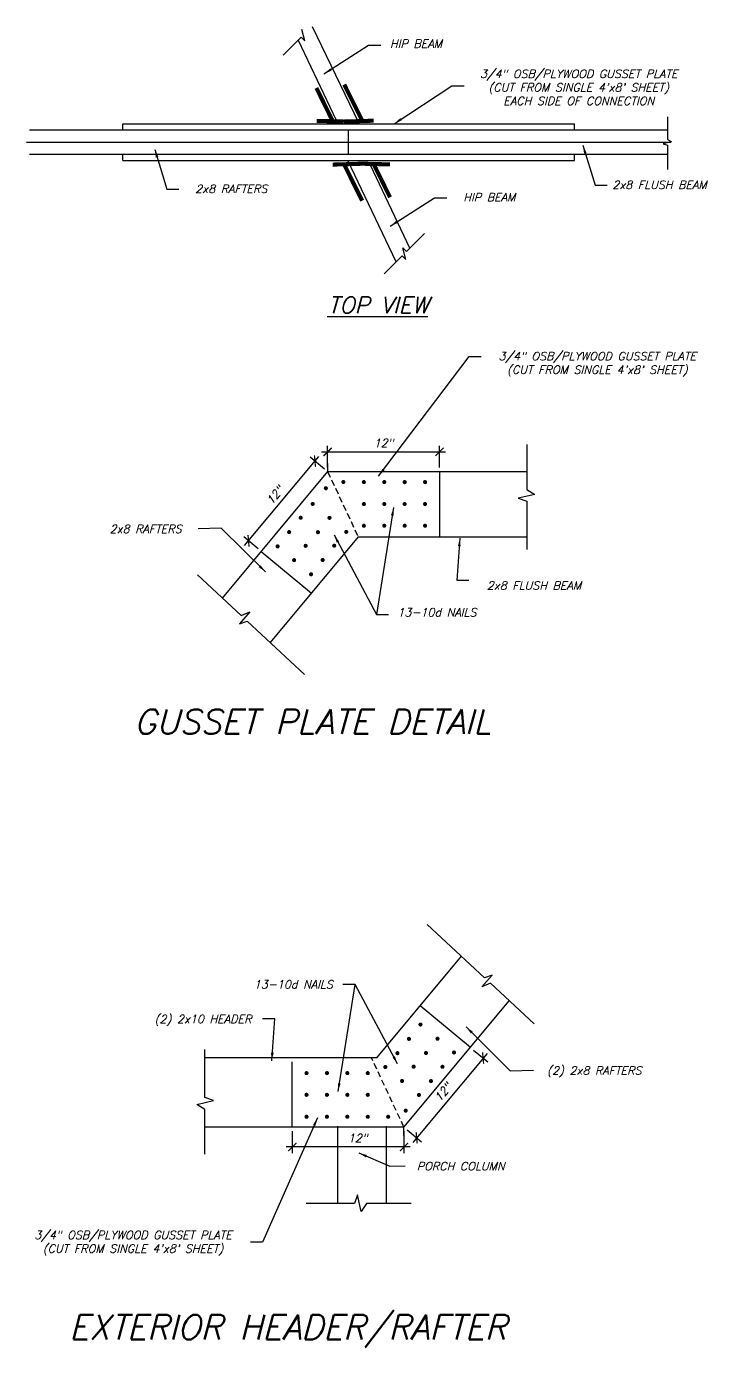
# Model space of a CAD drawing. Header units: inches. Extents: x 683 to 9753, y -6805 to 20230.
# Drawn here: x 3260 to 3594, y 1611 to 2259 of the extents above; entities that cross this region are included whole.
import ezdxf
from ezdxf.enums import TextEntityAlignment as Align

# ---------------------------------------------------------------- set-up
doc = ezdxf.new("R2010")
doc.units = ezdxf.units.IN
doc.header["$LTSCALE"] = 48
doc.header["$MEASUREMENT"] = 0
doc.linetypes.add('HIDDEN4', pattern=[0.09375, 0.0625, -0.03125])
doc.layers.get('Defpoints').update_dxf_attribs({"color": 251})
doc.layers.add('DPIS-DIM', color=7, linetype='Continuous')
doc.layers.add('DPIS-TEXT', color=7, linetype='Continuous')
doc.styles.add('SIMPLEX', font='simplex.shx', dxfattribs={"oblique": 15, "height": 4})
doc.styles.get("Standard").update_dxf_attribs({"font": 'simplex.shx', "oblique": 15})
doc.dimstyles.get("Standard").update_dxf_attribs({"dimtxt": 4, "dimasz": 4, "dimexe": 3, "dimexo": 2, "dimgap": 2, "dimtad": 1, "dimdec": 4, "dimrnd": 0.125, "dimzin": 3, "dimdsep": 46, "dimlunit": 4, "dimtxsty": 'SIMPLEX', "dimblk": 'ARCHTICK', "dimcen": 3, "dimdle": 3, "dimclrd": 2, "dimclre": 2, "dimadec": 0, "dimazin": 0, "dimtfac": 1, "dimtdec": 4, "dimtofl": 0, "dimtmove": 1, "dimatfit": 3, "dimfxl": 1, "dimtolj": 1, "dimtzin": 0, "dimarcsym": 0})

# ---------------------------------------------------------------- blocks, each defined once
blk = doc.blocks.new('_ArchTick')
at = {"color": 0, "const_width": 0.15}
blk.add_lwpolyline([(-0.5, -0.5), (0.5, 0.5)], dxfattribs=at)
blk = doc.blocks.new('*D52')
at = {"layer": 'Defpoints', "color": 0, "transparency": 16777216}
for p in [(3462.75, 2050.31), (3408, 2040.61), (3462.75, 2040.61)]:
    blk.add_point(p, dxfattribs=at)
at = {"layer": 'DPIS-TEXT', "color": 2, "lineweight": -2, "transparency": 16777216}
for p, q in [((3408, 2042.61), (3408, 2053.31)), ((3462.75, 2042.61), (3462.75, 2053.31)), ((3405, 2050.31), (3465.75, 2050.31))]:
    blk.add_line(p, q, dxfattribs=at)
at = {"layer": 'DPIS-TEXT', "color": 2, "lineweight": -2, "transparency": 16777216, "xscale": 4, "yscale": 4, "zscale": 4, "rotation": 180}
blk.add_blockref('_ArchTick', (3408, 2050.31), dxfattribs=at)
at = {"layer": 'DPIS-TEXT', "color": 2, "lineweight": -2, "transparency": 16777216, "xscale": 4, "yscale": 4, "zscale": 4}
blk.add_blockref('_ArchTick', (3462.75, 2050.31), dxfattribs=at)
at = {"layer": 'DPIS-TEXT', "color": 0, "transparency": 16777216, "insert": (3435.37, 2054.69), "char_height": 4, "attachment_point": 5, "style": 'SIMPLEX'}
blk.add_mtext('\\A1;12"', dxfattribs=at)
blk = doc.blocks.new('*D53')
at = {"layer": 'Defpoints', "color": 0, "transparency": 16777216}
for p in [(3401.79, 2045.78), (3408, 2040.61), (3375.45, 2001.54)]:
    blk.add_point(p, dxfattribs=at)
at = {"layer": 'DPIS-TEXT', "color": 2, "lineweight": -2, "transparency": 16777216}
for p, q in [((3367.32, 2004.41), (3403.71, 2048.09)), ((3406.46, 2041.89), (3399.49, 2047.7)), ((3373.91, 2002.82), (3366.93, 2008.63))]:
    blk.add_line(p, q, dxfattribs=at)
at = {"layer": 'DPIS-TEXT', "color": 2, "lineweight": -2, "transparency": 16777216, "xscale": 4, "yscale": 4, "zscale": 4}
for p, rotation in [((3401.79, 2045.78), 50.19442890773415), ((3369.24, 2006.71), 230.1944289077342)]:
    blk.add_blockref('_ArchTick', p, dxfattribs=dict(at, rotation=rotation))
at = {"layer": 'DPIS-TEXT', "color": 0, "transparency": 16777216, "insert": (3382.15, 2029.05), "char_height": 4, "attachment_point": 5, "rotation": 50.19443, "style": 'SIMPLEX'}
blk.add_mtext('\\A1;12"', dxfattribs=at)
blk = doc.blocks.new('*D54')
at = {"layer": 'Defpoints', "color": 0, "transparency": 16777216}
for p in [(3390.66, 1719.32), (3445.41, 1719.32), (3390.66, 1709.62)]:
    blk.add_point(p, dxfattribs=at)
at = {"layer": 'DPIS-TEXT', "color": 2, "lineweight": -2, "transparency": 16777216}
for p, q in [((3390.66, 1717.32), (3390.66, 1706.62)), ((3445.41, 1717.32), (3445.41, 1706.62)), ((3448.41, 1709.62), (3387.66, 1709.62))]:
    blk.add_line(p, q, dxfattribs=at)
at = {"layer": 'DPIS-TEXT', "color": 2, "lineweight": -2, "transparency": 16777216, "xscale": 4, "yscale": 4, "zscale": 4, "rotation": 180}
blk.add_blockref('_ArchTick', (3390.66, 1709.62), dxfattribs=at)
at = {"layer": 'DPIS-TEXT', "color": 2, "lineweight": -2, "transparency": 16777216, "xscale": 4, "yscale": 4, "zscale": 4}
blk.add_blockref('_ArchTick', (3445.41, 1709.62), dxfattribs=at)
at = {"layer": 'DPIS-TEXT', "color": 0, "transparency": 16777216, "insert": (3422.72, 1714), "char_height": 4, "attachment_point": 5, "style": 'SIMPLEX'}
blk.add_mtext('\\A1;12"', dxfattribs=at)
blk = doc.blocks.new('*D55')
at = {"layer": 'Defpoints', "color": 0, "transparency": 16777216}
for p in [(3477.96, 1758.38), (3445.41, 1719.32), (3451.62, 1714.14)]:
    blk.add_point(p, dxfattribs=at)
at = {"layer": 'DPIS-TEXT', "color": 2, "lineweight": -2, "transparency": 16777216}
for p, q in [((3486.09, 1755.51), (3449.7, 1711.84)), ((3479.5, 1757.1), (3486.48, 1751.29)), ((3446.94, 1718.03), (3453.92, 1712.22))]:
    blk.add_line(p, q, dxfattribs=at)
at = {"layer": 'DPIS-TEXT', "color": 2, "lineweight": -2, "transparency": 16777216, "xscale": 4, "yscale": 4, "zscale": 4}
for p, rotation in [((3484.17, 1753.21), 50.19442890773418), ((3451.62, 1714.14), 230.1944289077342)]:
    blk.add_blockref('_ArchTick', p, dxfattribs=dict(at, rotation=rotation))
at = {"layer": 'DPIS-TEXT', "color": 0, "transparency": 16777216, "insert": (3464.53, 1736.48), "char_height": 4, "attachment_point": 5, "rotation": 50.19443, "style": 'SIMPLEX'}
blk.add_mtext('\\A1;12"', dxfattribs=at)

msp = doc.modelspace()

# ---------------------------------------------------------------- linework, layer by layer
at = {"color": 2, "const_width": 2}
for points in [[(3402.49172, 2228.68322), (3410.69947, 2211.94479)], [(3416.14533, 2230.32094), (3424.91295, 2212.72506)], [(3402.57347, 2212.52921), (3415.93135, 2212.19541)], [(3415.93135, 2212.19541), (3430.59286, 2212.61588)], [(3425.1422, 2191.52384), (3410.48069, 2191.10337)], [(3424.92821, 2173.3983), (3416.16059, 2190.99419)], [(3438.50007, 2191.19004), (3425.1422, 2191.52384)], [(3438.58183, 2175.03603), (3430.37407, 2191.77446)]]:
    msp.add_lwpolyline(points, dxfattribs=at)
at = {"layer": 'DPIS-DIM'}
for p, q in [((3261.94925, 2208.15662), (3574.59382, 2208.15662)), ((3307.64767, 2211.15662), (3528.8954, 2211.15662)), ((3307.64767, 2208.15662), (3307.64767, 2211.15662)), ((3418.27154, 2196.15662), (3418.27154, 2208.15662)), ((3528.8954, 2208.15662), (3528.8954, 2211.15662)), ((3574.59382, 2214.44235), (3574.59382, 2203.49358)), ((3260.40926, 2202.15662), (3576.13381, 2202.15662)), ((3576.52926, 2202.24841), (3572.42692, 2201.29622)), ((3574.59382, 2203.49358), (3576.52926, 2202.24841)), ((3261.94925, 2196.15662), (3574.59382, 2196.15662)), ((3307.64767, 2193.15662), (3307.64767, 2196.15662)), ((3528.8954, 2193.15662), (3528.8954, 2196.15662)), ((3572.42692, 2201.29622), (3574.59382, 2200.56377)), ((3574.59382, 2200.56377), (3574.59382, 2188.76941)), ((3307.64767, 2193.15662), (3528.8954, 2193.15662)), ((3505.61613, 2053.83481), (3505.61613, 2031.93727)), ((3509.48701, 2029.44693), (3501.28233, 2027.54254)), ((3501.28233, 2027.54254), (3505.61613, 2026.07764)), ((3505.61613, 2031.93727), (3509.48701, 2029.44693)), ((3505.61613, 2026.07764), (3505.61613, 2002.48893)), ((3344.21861, 1990.00219), (3365.62234, 1970.07745)), ((3369.91276, 1971.82808), (3364.78794, 1966.04707)), ((3365.62234, 1970.07745), (3369.91276, 1971.82808)), ((3364.78794, 1966.04707), (3368.49641, 1967.40197)), ((3368.49641, 1967.40197), (3396.63534, 1941.20743)), ((3484.91233, 1792.52078), (3456.7734, 1818.71532)), ((3483.49598, 1788.09466), (3488.6208, 1793.87568)), ((3488.6208, 1793.87568), (3484.91233, 1792.52078)), ((3487.78641, 1789.8453), (3483.49598, 1788.09466)), ((3509.19014, 1769.92056), (3487.78641, 1789.8453)), ((3347.79261, 1733.84511), (3347.79261, 1757.43382)), ((3343.92174, 1730.47582), (3352.12641, 1732.3802)), ((3347.79261, 1727.98548), (3343.92174, 1730.47582)), ((3352.12641, 1732.3802), (3347.79261, 1733.84511)), ((3347.79261, 1706.08794), (3347.79261, 1727.98548))]:
    msp.add_line(p, q, dxfattribs=at)
at = {"layer": 'DPIS-DIM', "const_width": 1}
for points in [[(3406.61932, 2032.47048, 1), (3407.61932, 2032.47048, 1)], [(3415.2481, 2035.50516, 1), (3416.2481, 2035.50516, 1)], [(3425.2481, 2035.50516, 1), (3426.2481, 2035.50516, 1)], [(3435.2481, 2035.50516, 1), (3436.2481, 2035.50516, 1)], [(3445.2481, 2035.50516, 1), (3446.2481, 2035.50516, 1)], [(3445.2481, 2035.47048, 1), (3446.2481, 2035.47048, 1)], [(3455.2481, 2035.50516, 1), (3456.2481, 2035.50516, 1)], [(3455.2481, 2035.47048, 1), (3456.2481, 2035.47048, 1)], [(3400.19419, 2024.79358, 1), (3401.19419, 2024.79358, 1)], [(3425.2481, 2024.73856, 1), (3426.2481, 2024.73856, 1)], [(3435.2481, 2024.73856, 1), (3436.2481, 2024.73856, 1)], [(3445.2481, 2024.73856, 1), (3446.2481, 2024.73856, 1)], [(3445.2481, 2024.73856, 1), (3446.2481, 2024.73856, 1)], [(3455.2481, 2024.73856, 1), (3456.2481, 2024.73856, 1)], [(3455.2481, 2024.73856, 1), (3456.2481, 2024.73856, 1)], [(3394.2888, 2018.00091, 1), (3395.2888, 2018.00091, 1)], [(3408.41217, 2017.94526, 1), (3409.41217, 2017.94526, 1)], [(3425.2481, 2014.09694, 1), (3426.2481, 2014.09694, 1)], [(3435.2481, 2014.09694, 1), (3436.2481, 2014.09694, 1)], [(3445.2481, 2014.09694, 1), (3446.2481, 2014.09694, 1)], [(3445.2481, 2014.09694, 1), (3446.2481, 2014.09694, 1)], [(3455.2481, 2014.09694, 1), (3456.2481, 2014.09694, 1)], [(3455.2481, 2014.09694, 1), (3456.2481, 2014.09694, 1)], [(3388.63849, 2010.99265, 1), (3389.63849, 2010.99265, 1)], [(3402.76186, 2010.93699, 1), (3403.76186, 2010.93699, 1)], [(3416.63015, 2011.09694, 1), (3417.63015, 2011.09694, 1)], [(3382.98817, 2003.98438, 1), (3383.98817, 2003.98438, 1)], [(3396.72878, 2004.25226, 1), (3397.72878, 2004.25226, 1)], [(3410.70841, 2004.31791, 1), (3411.70841, 2004.31791, 1)], [(3391.07847, 1997.24399, 1), (3392.07847, 1997.24399, 1)], [(3405.0581, 1997.30964, 1), (3406.0581, 1997.30964, 1)], [(3399.40778, 1990.30137, 1), (3400.40778, 1990.30137, 1)], [(3454.00096, 1769.62138, 1), (3453.00096, 1769.62138, 1)], [(3448.35065, 1762.61311, 1), (3447.35065, 1762.61311, 1)], [(3462.33028, 1762.67876, 1), (3461.33028, 1762.67876, 1)], [(3442.70034, 1755.60484, 1), (3441.70034, 1755.60484, 1)], [(3456.67996, 1755.67049, 1), (3455.67996, 1755.67049, 1)], [(3470.42057, 1755.93837, 1), (3469.42057, 1755.93837, 1)], [(3436.77859, 1748.82581, 1), (3435.77859, 1748.82581, 1)], [(3450.64689, 1748.98575, 1), (3449.64689, 1748.98575, 1)], [(3464.77026, 1748.9301, 1), (3463.77026, 1748.9301, 1)], [(3398.16064, 1745.82581, 1), (3397.16064, 1745.82581, 1)], [(3398.16064, 1745.82581, 1), (3397.16064, 1745.82581, 1)], [(3408.16064, 1745.82581, 1), (3407.16064, 1745.82581, 1)], [(3408.16064, 1745.82581, 1), (3407.16064, 1745.82581, 1)], [(3418.16064, 1745.82581, 1), (3417.16064, 1745.82581, 1)], [(3428.16064, 1745.82581, 1), (3427.16064, 1745.82581, 1)], [(3444.99658, 1741.97749, 1), (3443.99658, 1741.97749, 1)], [(3459.11994, 1741.92184, 1), (3458.11994, 1741.92184, 1)], [(3398.16064, 1735.18419, 1), (3397.16064, 1735.18419, 1)], [(3398.16064, 1735.18419, 1), (3397.16064, 1735.18419, 1)], [(3408.16064, 1735.18419, 1), (3407.16064, 1735.18419, 1)], [(3408.16064, 1735.18419, 1), (3407.16064, 1735.18419, 1)], [(3418.16064, 1735.18419, 1), (3417.16064, 1735.18419, 1)], [(3428.16064, 1735.18419, 1), (3427.16064, 1735.18419, 1)], [(3453.21456, 1735.12917, 1), (3452.21456, 1735.12917, 1)], [(3398.16064, 1724.45227, 1), (3397.16064, 1724.45227, 1)], [(3398.16064, 1724.41759, 1), (3397.16064, 1724.41759, 1)], [(3408.16064, 1724.45227, 1), (3407.16064, 1724.45227, 1)], [(3408.16064, 1724.41759, 1), (3407.16064, 1724.41759, 1)], [(3418.16064, 1724.41759, 1), (3417.16064, 1724.41759, 1)], [(3428.16064, 1724.41759, 1), (3427.16064, 1724.41759, 1)], [(3438.16064, 1724.41759, 1), (3437.16064, 1724.41759, 1)], [(3446.78942, 1727.45227, 1), (3445.78942, 1727.45227, 1)]]:
    msp.add_lwpolyline(points, format="xyb", close=True, dxfattribs=at)
at = {"layer": 'DPIS-TEXT'}
for p, q in [((3386.19068, 2244.66731), (3395.02951, 2253.50614)), ((3395.02951, 2253.50614), (3396.7719, 2251.76376)), ((3396.7719, 2251.76376), (3395.40845, 2257.36984)), ((3400.34337, 2258.82), (3423.2621, 2211.35542)), ((3393.55125, 2252.02788), (3412.12268, 2212.91314)), ((3441.50896, 2143.37283), (3417.87193, 2193.15662)), ((3448.23608, 2150.18799), (3428.95086, 2190.80611)), ((3446.65478, 2148.51866), (3455.49362, 2157.35749)), ((3446.27584, 2144.65495), (3444.9124, 2150.26104)), ((3444.9124, 2150.26104), (3446.65478, 2148.51866)), ((3435.69463, 2137.5585), (3444.53346, 2146.39734)), ((3444.53346, 2146.39734), (3446.27584, 2144.65495)), ((3408.00068, 2040.6074), (3356.38871, 1978.67303)), ((3408.00068, 2044.6074), (3408.00068, 2040.6074)), ((3408.00068, 2040.6074), (3505.61613, 2040.6074)), ((3462.7481, 2040.63682), (3462.7481, 2008.63682)), ((3422.98868, 2008.6074), (3379.84621, 1956.83644)), ((3422.98868, 2008.6074), (3505.61613, 2008.6074)), ((3375.44528, 2001.54092), (3400.02836, 1981.05502)), ((3432.08674, 1753.31535), (3473.56254, 1803.08631)), ((3445.40807, 1719.31535), (3497.02004, 1781.24971)), ((3477.96347, 1758.38183), (3453.38038, 1778.86773)), ((3432.08674, 1753.31535), (3347.79261, 1753.31535)), ((3390.66064, 1719.28593), (3390.66064, 1751.28593)), ((3445.40807, 1719.31535), (3347.79261, 1719.31535)), ((3412.85041, 1719.86159), (3412.85041, 1681.8558)), ((3436.61871, 1719.86159), (3436.61871, 1681.8558)), ((3445.40807, 1715.31535), (3445.40807, 1719.31535)), ((3422.57458, 1686.1896), (3421.10968, 1681.8558)), ((3424.47896, 1677.98492), (3422.57458, 1686.1896)), ((3421.10968, 1681.8558), (3397.52096, 1681.8558)), ((3426.96931, 1681.8558), (3424.47896, 1677.98492)), ((3448.86685, 1681.8558), (3426.96931, 1681.8558))]:
    msp.add_line(p, q, dxfattribs=at)
at = {"layer": 'DPIS-TEXT', "linetype": 'HIDDEN4'}
for p, q in [((3408.00068, 2040.6074), (3422.98868, 2008.6074)), ((3445.40807, 1719.31535), (3429.48332, 1753.31535))]:
    msp.add_line(p, q, dxfattribs=at)

# ---------------------------------------------------------------- texts
at = {"layer": 'DPIS-DIM', "char_height": 4, "attachment_point": 5, "style": 'SIMPLEX'}
for s, insert in [('3/4" OSB/PLYWOOD GUSSET PLATE\\P(CUT FROM SINGLE 4\'x8\' SHEET)\\PEACH SIDE OF CONNECTION', (3531.04963, 2228.95101)), ('2x8 FLUSH BEAM', (3570.63742, 2181.21361)), ('2x8 RAFTERS', (3360.79865, 2179.23486)), ('3/4" OSB/PLYWOOD GUSSET PLATE\\P(CUT FROM SINGLE 4\'x8\' SHEET)', (3540.1565, 2093.22241)), ('2x8 RAFTERS', (3318.83351, 2012.52478)), ('2x8 FLUSH BEAM', (3509.13531, 1984.79562)), ('13-10d NAILS', (3461.55048, 1971.67103)), ('13-10d NAILS', (3391.19432, 1789.30604)), ('(2) 2x10 HEADER', (3346.95804, 1771.68208)), ('(2) 2x8 RAFTERS', (3538.67244, 1746.42572)), ('PORCH COLUMN', (3473.23983, 1700.19075)), ('3/4" OSB/PLYWOOD GUSSET PLATE\\P(CUT FROM SINGLE 4\'x8\' SHEET)', (3312.67206, 1662.48086))]:
    msp.add_mtext(s, dxfattribs=dict(at, insert=insert))
at = {"layer": 'DPIS-TEXT', "style": 'SIMPLEX', "oblique": 15}
for s, p in [(' HIP BEAM', (3449.94274, 2250.37527)), ('HIP BEAM', (3487.26932, 2175.11642))]:
    msp.add_text(s, height=4, dxfattribs=at).set_placement(p, align=Align.MIDDLE)
at = {"layer": 'DPIS-TEXT', "oblique": 15}
msp.add_text('%%UTOP VIEW', height=8, dxfattribs=at).set_placement((3432.8879, 2122.21344), align=Align.MIDDLE)
at = {"layer": 'DPIS-TEXT', "color": 4, "style": 'SIMPLEX', "oblique": 15}
for s, p in [('GUSSET PLATE DETAIL', (3313.20915, 1912.06773)), ('EXTERIOR HEADER/RAFTER ', (3281.34692, 1615.30894))]:
    msp.add_text(s, height=12, dxfattribs=at).set_placement(p)

# ---------------------------------------------------------------- dimensions: what is measured, and where the dimension line sits
at = {"layer": 'DPIS-TEXT'}
dim = msp.add_linear_dim(base=(3462.7481, 2050.30708), p1=(3408.00068, 2040.6074), p2=(3462.7481, 2040.6074), text='12"', dimstyle='Standard', dxfattribs=at)
dim.commit()
dim.dimension.update_dxf_attribs({"geometry": '*D52', "text_midpoint": (3435.37439, 2054.68803)})
for p1, p2, picture, middle in [((3375.44528, 2001.54092), (3408.00068, 2040.6074), '*D53', (3382.14922, 2029.05229)), ((3477.96347, 1758.38183), (3445.40807, 1719.31535), '*D55', (3464.52844, 1736.4797))]:
    dim = msp.add_aligned_dim(p1=p1, p2=p2, distance=8.08129, text='12"', dimstyle='Standard', dxfattribs=at)
    dim.commit()
    dim.dimension.update_dxf_attribs({"geometry": picture, "text_midpoint": middle})
dim = msp.add_linear_dim(base=(3390.66064, 1709.61567), p1=(3445.40807, 1719.31535), p2=(3390.66064, 1719.31535), angle=180, text='12"', dimstyle='Standard', dxfattribs=at)
dim.commit()
dim.dimension.update_dxf_attribs({"geometry": '*D54', "text_midpoint": (3422.71918, 1709.61567), "dimtype": 160})

# ---------------------------------------------------------------- leaders
at = {"layer": 'DPIS-DIM'}
for points in [[(3406.20309, 2235.52445), (3428.06704, 2249.55341), (3434.00512, 2249.55341)], [(3440.66899, 2211.15662), (3468.88668, 2229.77068), (3474.82475, 2229.77068)], [(3323.25628, 2198.57403), (3329.1981, 2179.01546), (3335.13618, 2179.01546)], [(3533.09504, 2200.55278), (3539.03687, 2180.99421), (3544.97494, 2180.99421)], [(3438.57695, 2160.84803), (3460.4409, 2174.87699), (3466.37897, 2174.87699)], [(3432.91578, 2038.32869), (3477.30293, 2097.01273), (3483.241, 2097.01273)], [(3440.32441, 2023.10203), (3431.95643, 1970.62485), (3437.8945, 1970.62485)], [(3377.55944, 1991.43845), (3355.8887, 2012.9338), (3344.57131, 2012.6361)], [(3411.14474, 2009.62615), (3431.95643, 1970.62485), (3437.8945, 1970.62485)], [(3472.79501, 2008.08762), (3471.31128, 1987.44734), (3477.24936, 1987.44734)], [(3413.08433, 1736.82072), (3421.45232, 1789.2979), (3415.51424, 1789.2979)], [(3442.26401, 1750.2966), (3421.45232, 1789.2979), (3415.51424, 1789.2979)], [(3380.61374, 1751.83513), (3382.09746, 1772.47541), (3376.15939, 1772.47541)], [(3475.8493, 1768.4843), (3497.52005, 1746.98895), (3508.83743, 1747.28665)], [(3403.05903, 1723.91759), (3376.10582, 1662.91002), (3370.16775, 1662.91002)], [(3423.28573, 1706.70766), (3438.45296, 1700.14849), (3445.98094, 1700.34651)]]:
    msp.add_leader(points, dimstyle='Standard', override={"dimgap": 2, "dimtad": 0, "dimclrt": 256, "dimtofl": 1, "dimtmove": 0}, dxfattribs=at)

doc.saveas('drawing.dxf')
